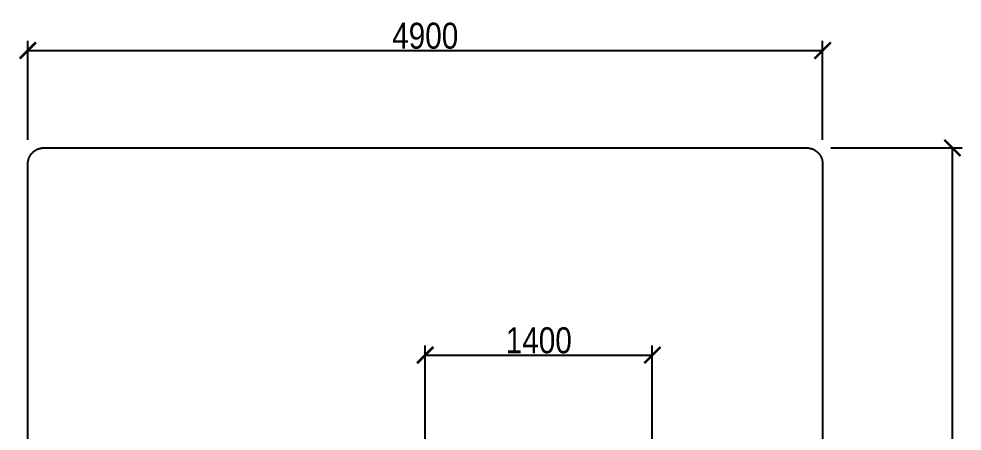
# Model space of a CAD drawing. Header units: millimetres. Extents: x -9 to 221, y -53 to 198.
# Drawn here: x 0.2 to 58.4, y 172.6 to 198 of the extents above; entities that cross this region are included whole.
import ezdxf

# ---------------------------------------------------------------- set-up
doc = ezdxf.new("R2010")
doc.units = ezdxf.units.MM
doc.linetypes.add('DASHED', pattern=[1.524, 1.27, -0.254])
for name, color, linetype in [('DIMS', 3, 'CONTINUOUS'), ('HIDDEN', 8, 'DASHED'), ('VISIBLE', 7, 'CONTINUOUS')]:
    doc.layers.add(name, color=color, linetype=linetype)
doc.styles.add('OpenSansCondensed-Light', font='OpenSansCondensed-Light.ttf')
doc.dimstyles.new('EZDXF', dxfattribs={"dimtxt": 0.25, "dimasz": 0.175, "dimexe": 0.375, "dimexo": 0.125, "dimgap": 0.1, "dimtad": 1, "dimlfac": 100, "dimzin": 12, "dimdsep": 46, "dimtxsty": 'OpenSansCondensed-Light', "dimblk": 'ARCHTICK', "dimcen": 2.5, "dimazin": 3, "dimtfac": 0.5, "dimtmove": 2, "dimatfit": 3})

# ---------------------------------------------------------------- blocks, each defined once
blk = doc.blocks.new('_ARCHTICK')
at = {"color": 0, "linetype": 'BYBLOCK', "const_width": 0.15}
blk.add_lwpolyline([(-0.5, -0.5), (0.5, 0.5)], dxfattribs=at)

msp = doc.modelspace()

# ---------------------------------------------------------------- linework, layer by layer
at = {"layer": 'HIDDEN'}
for points in [[(0.75, 189.1), (0.75031, 189.12493), (0.75124, 189.14985), (0.7528, 189.17473), (0.75497, 189.19957), (0.75776, 189.22434), (0.76117, 189.24904), (0.76519, 189.27365), (0.76983, 189.29815), (0.77507, 189.32252), (0.78092, 189.34676), (0.78738, 189.37084), (0.79443, 189.39476), (0.80207, 189.41849), (0.81031, 189.44202), (0.81913, 189.46534), (0.82852, 189.48843), (0.83849, 189.51129), (0.84903, 189.53388), (0.86013, 189.55621), (0.87178, 189.57825), (0.88397, 189.6), (0.89671, 189.62144), (0.90997, 189.64255), (0.92376, 189.66332), (0.93806, 189.68374), (0.95287, 189.7038), (0.96817, 189.72349), (0.98396, 189.74279), (1.00022, 189.76169), (1.01695, 189.78017), (1.03413, 189.79824), (1.05176, 189.81587), (1.06983, 189.83305), (1.08831, 189.84978), (1.10721, 189.86604), (1.12651, 189.88183), (1.1462, 189.89713), (1.16626, 189.91194), (1.18668, 189.92624), (1.20745, 189.94003), (1.22856, 189.95329), (1.25, 189.96603), (1.27175, 189.97822), (1.29379, 189.98987), (1.31612, 190.00097), (1.33871, 190.01151), (1.36157, 190.02148), (1.38466, 190.03087), (1.40798, 190.03969), (1.43151, 190.04793), (1.45524, 190.05557), (1.47916, 190.06262), (1.50324, 190.06908), (1.52748, 190.07493), (1.55185, 190.08017), (1.57635, 190.08481), (1.60096, 190.08883), (1.62566, 190.09224), (1.65043, 190.09503), (1.67527, 190.0972), (1.70015, 190.09876), (1.72507, 190.09969), (1.75, 190.1)], [(1.75, 190.1), (48.75, 190.1)], [(48.75, 190.1), (48.77493, 190.09969), (48.79985, 190.09876), (48.82473, 190.0972), (48.84957, 190.09503), (48.87434, 190.09224), (48.89904, 190.08883), (48.92365, 190.08481), (48.94815, 190.08017), (48.97252, 190.07493), (48.99676, 190.06908), (49.02084, 190.06262), (49.04476, 190.05557), (49.06849, 190.04793), (49.09202, 190.03969), (49.11534, 190.03087), (49.13843, 190.02148), (49.16129, 190.01151), (49.18388, 190.00097), (49.20621, 189.98987), (49.22825, 189.97822), (49.25, 189.96603), (49.27143, 189.95329), (49.29255, 189.94003), (49.31332, 189.92624), (49.33374, 189.91194), (49.3538, 189.89713), (49.37349, 189.88183), (49.39279, 189.86604), (49.41169, 189.84978), (49.43017, 189.83305), (49.44824, 189.81587), (49.46587, 189.79824), (49.48305, 189.78017), (49.49978, 189.76169), (49.51604, 189.74279), (49.53183, 189.72349), (49.54713, 189.7038), (49.56194, 189.68374), (49.57624, 189.66332), (49.59003, 189.64255), (49.60329, 189.62143), (49.61603, 189.6), (49.62822, 189.57825), (49.63987, 189.55621), (49.65097, 189.53388), (49.66151, 189.51129), (49.67148, 189.48843), (49.68087, 189.46534), (49.68969, 189.44202), (49.69793, 189.41849), (49.70557, 189.39476), (49.71262, 189.37084), (49.71908, 189.34676), (49.72493, 189.32252), (49.73017, 189.29815), (49.73481, 189.27365), (49.73883, 189.24904), (49.74224, 189.22434), (49.74503, 189.19957), (49.7472, 189.17473), (49.74876, 189.14985), (49.74969, 189.12493), (49.75, 189.1)], [(0.75, 83.6), (0.75, 189.1)], [(49.75, 189.1), (49.75, 83.6)]]:
    msp.add_lwpolyline(points, dxfattribs=at)
at = {"layer": 'VISIBLE'}
for points in [[(0.75, 189.1), (0.75031, 189.12493), (0.75124, 189.14985), (0.7528, 189.17473), (0.75497, 189.19957), (0.75776, 189.22434), (0.76117, 189.24904), (0.76519, 189.27365), (0.76983, 189.29815), (0.77507, 189.32252), (0.78092, 189.34676), (0.78738, 189.37084), (0.79443, 189.39476), (0.80207, 189.41849), (0.81031, 189.44202), (0.81913, 189.46534), (0.82852, 189.48843), (0.83849, 189.51129), (0.84903, 189.53388), (0.86013, 189.55621), (0.87178, 189.57825), (0.88397, 189.6), (0.89671, 189.62144), (0.90997, 189.64255), (0.92376, 189.66332), (0.93806, 189.68374), (0.95287, 189.7038), (0.96817, 189.72349), (0.98396, 189.74279), (1.00022, 189.76169), (1.01695, 189.78017), (1.03413, 189.79824), (1.05176, 189.81587), (1.06983, 189.83305), (1.08831, 189.84978), (1.10721, 189.86604), (1.12651, 189.88183), (1.1462, 189.89713), (1.16626, 189.91194), (1.18668, 189.92624), (1.20745, 189.94003), (1.22856, 189.95329), (1.25, 189.96603), (1.27175, 189.97822), (1.29379, 189.98987), (1.31612, 190.00097), (1.33871, 190.01151), (1.36157, 190.02148), (1.38466, 190.03087), (1.40798, 190.03969), (1.43151, 190.04793), (1.45524, 190.05557), (1.47916, 190.06262), (1.50324, 190.06908), (1.52748, 190.07493), (1.55185, 190.08017), (1.57635, 190.08481), (1.60096, 190.08883), (1.62566, 190.09224), (1.65043, 190.09503), (1.67527, 190.0972), (1.70015, 190.09876), (1.72507, 190.09969), (1.75, 190.1)], [(1.75, 190.1), (48.75, 190.1)], [(48.75, 190.1), (48.77493, 190.09969), (48.79985, 190.09876), (48.82473, 190.0972), (48.84957, 190.09503), (48.87434, 190.09224), (48.89904, 190.08883), (48.92365, 190.08481), (48.94815, 190.08017), (48.97252, 190.07493), (48.99676, 190.06908), (49.02084, 190.06262), (49.04476, 190.05557), (49.06849, 190.04793), (49.09202, 190.03969), (49.11534, 190.03087), (49.13843, 190.02148), (49.16129, 190.01151), (49.18388, 190.00097), (49.20621, 189.98987), (49.22825, 189.97822), (49.25, 189.96603), (49.27143, 189.95329), (49.29255, 189.94003), (49.31332, 189.92624), (49.33374, 189.91194), (49.3538, 189.89713), (49.37349, 189.88183), (49.39279, 189.86604), (49.41169, 189.84978), (49.43017, 189.83305), (49.44824, 189.81587), (49.46587, 189.79824), (49.48305, 189.78017), (49.49978, 189.76169), (49.51604, 189.74279), (49.53183, 189.72349), (49.54713, 189.7038), (49.56194, 189.68374), (49.57624, 189.66332), (49.59003, 189.64255), (49.60329, 189.62143), (49.61603, 189.6), (49.62822, 189.57825), (49.63987, 189.55621), (49.65097, 189.53388), (49.66151, 189.51129), (49.67148, 189.48843), (49.68087, 189.46534), (49.68969, 189.44202), (49.69793, 189.41849), (49.70557, 189.39476), (49.71262, 189.37084), (49.71908, 189.34676), (49.72493, 189.32252), (49.73017, 189.29815), (49.73481, 189.27365), (49.73883, 189.24904), (49.74224, 189.22434), (49.74503, 189.19957), (49.7472, 189.17473), (49.74876, 189.14985), (49.74969, 189.12493), (49.75, 189.1)], [(0.75, 150.17803), (0.75, 189.1)], [(49.75, 189.1), (49.75, 150.17803)]]:
    msp.add_lwpolyline(points, dxfattribs=at)

# ---------------------------------------------------------------- dimensions: what is measured, and where the dimension line sits
at = {"layer": 'DIMS'}
for base, p1, p2 in [((0.75, 196.1), (0.75, 190.1), (49.75, 190.1)), ((25.25, 177.325), (25.25, 147.7), (39.25, 147.7))]:
    msp.add_linear_dim(base=base, p1=p1, p2=p2, dimstyle='EZDXF', override={"dimtxt": 1.6, "dimasz": 1, "dimexe": 0.6, "dimexo": 0.5, "dimdec": 2}, dxfattribs=at).render()
msp.add_linear_dim(base=(57.75, 82.6), p1=(49.75, 82.6), p2=(49.75, 190.1), angle=90, dimstyle='EZDXF', override={"dimtxt": 1.6, "dimasz": 1, "dimexe": 0.6, "dimexo": 0.5, "dimdec": 2}, dxfattribs=at).render()

doc.saveas('drawing.dxf')
